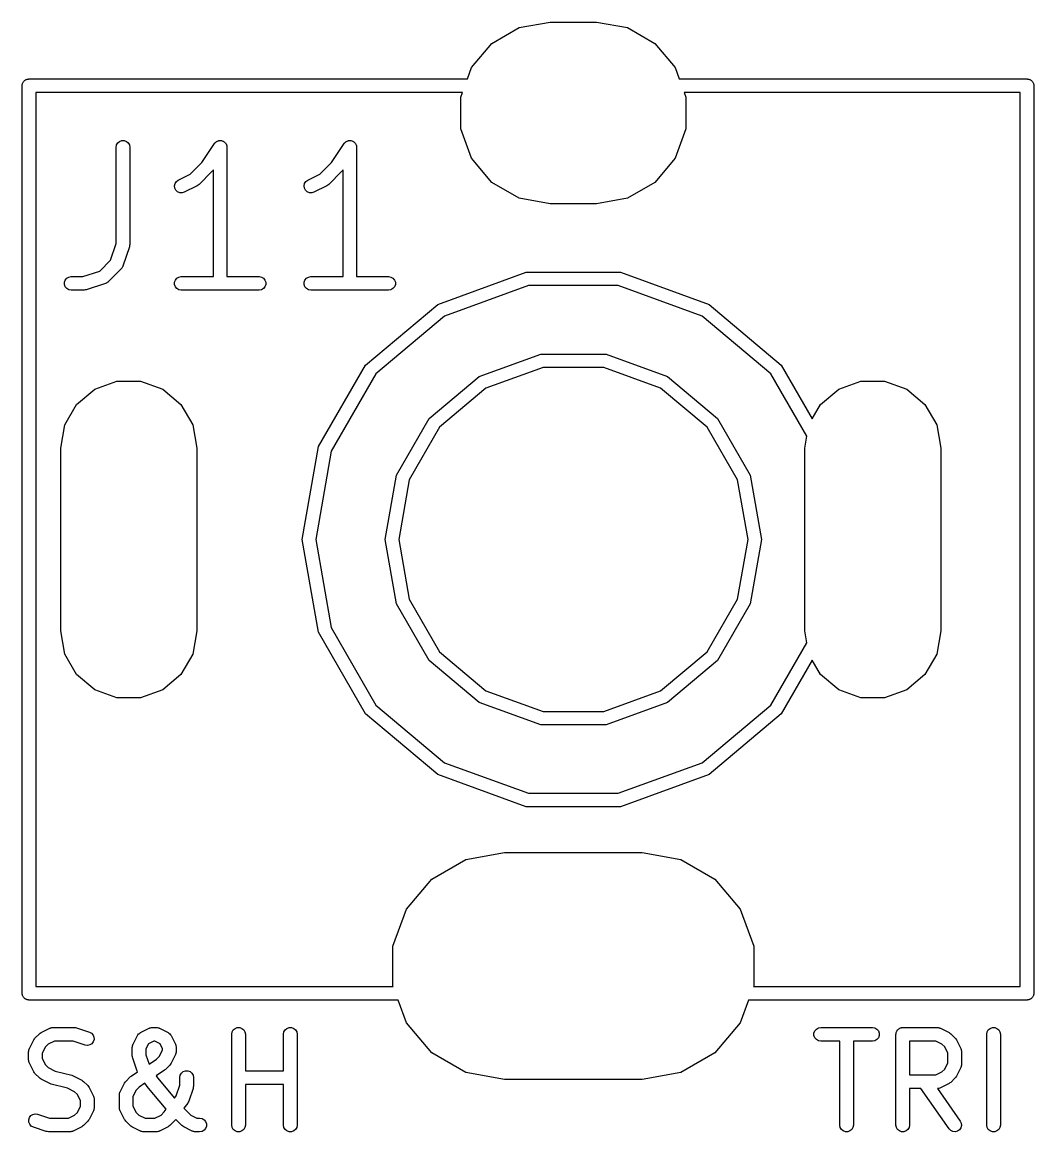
# Model space of a CAD drawing. Extents: x 59 to 126, y -132 to -24.
# Drawn here: x 110.92 to 122.08, y -130.03 to -117.8 of the extents above; entities that cross this region are included whole.
import ezdxf

# ---------------------------------------------------------------- set-up
doc = ezdxf.new("R2010")
doc.units = 0
doc.header["$MEASUREMENT"] = 0
doc.layers.add('BLACK', color=7, linetype='CONTINUOUS')

msp = doc.modelspace()

# ---------------------------------------------------------------- linework, layer by layer
at = {"layer": 'Black'}
for p, q in [((116.102, -118.034), (116.403, -117.86)), ((116.403, -117.86), (116.745, -117.8)), ((116.745, -117.8), (117.255, -117.8)), ((117.255, -117.8), (117.597, -117.86)), ((117.597, -117.86), (117.898, -118.034)), ((115.879, -118.3), (116.102, -118.034)), ((117.898, -118.034), (118.121, -118.3)), ((115.834, -118.425), (115.879, -118.3)), ((118.121, -118.3), (118.166, -118.425)), ((110.928, -118.481), (110.93, -118.474)), ((110.93, -118.474), (110.933, -118.469)), ((110.933, -118.469), (110.935, -118.462)), ((110.935, -118.462), (110.939, -118.457)), ((110.939, -118.457), (110.943, -118.452)), ((110.943, -118.452), (110.948, -118.448)), ((110.948, -118.448), (110.952, -118.443)), ((110.952, -118.443), (110.957, -118.439)), ((110.957, -118.439), (110.962, -118.435)), ((110.962, -118.435), (110.969, -118.433)), ((110.969, -118.433), (110.974, -118.43)), ((110.974, -118.43), (110.981, -118.428)), ((110.981, -118.428), (110.987, -118.426)), ((110.987, -118.426), (110.994, -118.426)), ((110.994, -118.426), (111, -118.425)), ((111, -118.425), (115.834, -118.425)), ((118.166, -118.425), (122, -118.425)), ((122, -118.425), (122.006, -118.426)), ((122.006, -118.426), (122.013, -118.426)), ((122.013, -118.426), (122.019, -118.428)), ((122.019, -118.428), (122.026, -118.43)), ((122.026, -118.43), (122.031, -118.433)), ((122.031, -118.433), (122.037, -118.435)), ((122.037, -118.435), (122.043, -118.439)), ((122.043, -118.439), (122.048, -118.443)), ((122.048, -118.443), (122.052, -118.448)), ((122.052, -118.448), (122.057, -118.452)), ((122.057, -118.452), (122.061, -118.457)), ((122.061, -118.457), (122.065, -118.462)), ((122.065, -118.462), (122.067, -118.469)), ((122.067, -118.469), (122.07, -118.474)), ((122.07, -118.474), (122.072, -118.481)), ((110.925, -118.5), (110.926, -118.494)), ((110.925, -128.5), (110.925, -118.5)), ((110.926, -118.487), (110.928, -118.481)), ((110.926, -118.494), (110.926, -118.487)), ((115.779, -118.575), (111.075, -118.575)), ((111.075, -118.575), (111.075, -128.425)), ((115.76, -118.626), (115.779, -118.575)), ((118.221, -118.575), (118.24, -118.626)), ((121.925, -118.575), (118.221, -118.575)), ((121.925, -128.425), (121.925, -118.575)), ((122.072, -118.481), (122.074, -118.487)), ((122.074, -118.487), (122.074, -118.494)), ((122.074, -118.494), (122.075, -118.5)), ((122.075, -118.5), (122.075, -128.5)), ((115.76, -118.974), (115.76, -118.626)), ((118.24, -118.626), (118.24, -118.974)), ((115.879, -119.3), (115.76, -118.974)), ((118.24, -118.974), (118.121, -119.3)), ((111.961, -119.179), (111.965, -119.153)), ((111.961, -120.238), (111.961, -119.179)), ((111.965, -119.153), (111.978, -119.13)), ((111.978, -119.13), (111.998, -119.114)), ((111.998, -119.114), (112.023, -119.105)), ((112.023, -119.105), (112.049, -119.105)), ((112.049, -119.105), (112.073, -119.114)), ((112.073, -119.114), (112.093, -119.13)), ((112.093, -119.13), (112.106, -119.153)), ((112.106, -119.153), (112.111, -119.179)), ((112.111, -119.179), (112.111, -120.25)), ((112.906, -119.345), (113.045, -119.137)), ((113.045, -119.137), (113.048, -119.134)), ((113.048, -119.134), (113.05, -119.13)), ((113.05, -119.13), (113.057, -119.125)), ((113.057, -119.125), (113.063, -119.118)), ((113.063, -119.118), (113.066, -119.116)), ((113.066, -119.116), (113.07, -119.114)), ((113.07, -119.114), (113.078, -119.111)), ((113.078, -119.111), (113.086, -119.107)), ((113.086, -119.107), (113.09, -119.106)), ((113.09, -119.106), (113.094, -119.105)), ((113.094, -119.105), (113.103, -119.105)), ((113.103, -119.105), (113.112, -119.104)), ((113.112, -119.104), (113.116, -119.105)), ((113.116, -119.105), (113.12, -119.105)), ((113.12, -119.105), (113.129, -119.108)), ((113.129, -119.108), (113.137, -119.11)), ((113.137, -119.11), (113.141, -119.112)), ((113.141, -119.112), (113.145, -119.114)), ((113.145, -119.114), (113.151, -119.119)), ((113.151, -119.119), (113.159, -119.124)), ((113.159, -119.124), (113.161, -119.128)), ((113.161, -119.128), (113.165, -119.13)), ((113.165, -119.13), (113.169, -119.138)), ((113.169, -119.138), (113.174, -119.145)), ((113.174, -119.145), (113.176, -119.149)), ((113.176, -119.149), (113.178, -119.153)), ((113.178, -119.153), (113.179, -119.162)), ((113.179, -119.162), (113.182, -119.17)), ((113.182, -119.17), (113.181, -119.174)), ((113.181, -119.174), (113.182, -119.179)), ((113.182, -119.179), (113.182, -120.604)), ((114.335, -119.345), (114.473, -119.137)), ((114.473, -119.137), (114.476, -119.134)), ((114.476, -119.134), (114.478, -119.13)), ((114.478, -119.13), (114.485, -119.125)), ((114.485, -119.125), (114.491, -119.118)), ((114.491, -119.118), (114.495, -119.116)), ((114.495, -119.116), (114.498, -119.114)), ((114.498, -119.114), (114.507, -119.111)), ((114.507, -119.111), (114.515, -119.107)), ((114.515, -119.107), (114.519, -119.106)), ((114.519, -119.106), (114.523, -119.105)), ((114.523, -119.105), (114.532, -119.105)), ((114.532, -119.105), (114.541, -119.104)), ((114.541, -119.104), (114.545, -119.105)), ((114.545, -119.105), (114.549, -119.105)), ((114.549, -119.105), (114.557, -119.108)), ((114.557, -119.108), (114.566, -119.11)), ((114.566, -119.11), (114.569, -119.112)), ((114.569, -119.112), (114.573, -119.114)), ((114.573, -119.114), (114.58, -119.119)), ((114.58, -119.119), (114.588, -119.124)), ((114.588, -119.124), (114.59, -119.128)), ((114.59, -119.128), (114.593, -119.13)), ((114.593, -119.13), (114.598, -119.138)), ((114.598, -119.138), (114.603, -119.145)), ((114.603, -119.145), (114.604, -119.149)), ((114.604, -119.149), (114.606, -119.153)), ((114.606, -119.153), (114.608, -119.162)), ((114.608, -119.162), (114.61, -119.17)), ((114.61, -119.17), (114.61, -119.174)), ((114.61, -119.174), (114.611, -119.179)), ((114.611, -119.179), (114.611, -120.604)), ((116.102, -119.566), (115.879, -119.3)), ((118.121, -119.3), (117.898, -119.566)), ((112.777, -119.474), (112.906, -119.345)), ((113.017, -119.446), (112.874, -119.589)), ((113.022, -119.44), (113.017, -119.446)), ((113.027, -119.434), (113.022, -119.44)), ((113.032, -119.426), (113.027, -119.434)), ((113.032, -120.604), (113.032, -119.426)), ((114.206, -119.474), (114.335, -119.345)), ((114.446, -119.446), (114.303, -119.589)), ((114.45, -119.44), (114.446, -119.446)), ((114.455, -119.434), (114.45, -119.44)), ((114.461, -119.426), (114.455, -119.434)), ((114.461, -120.604), (114.461, -119.426)), ((112.604, -119.603), (112.61, -119.577)), ((112.61, -119.577), (112.624, -119.556)), ((112.624, -119.556), (112.645, -119.54)), ((112.645, -119.54), (112.777, -119.474)), ((114.032, -119.603), (114.038, -119.577)), ((114.038, -119.577), (114.053, -119.556)), ((114.053, -119.556), (114.074, -119.54)), ((114.074, -119.54), (114.206, -119.474)), ((116.403, -119.74), (116.102, -119.566)), ((117.898, -119.566), (117.597, -119.74)), ((112.607, -119.629), (112.604, -119.603)), ((112.618, -119.652), (112.607, -119.629)), ((112.637, -119.67), (112.618, -119.652)), ((112.661, -119.68), (112.637, -119.67)), ((112.687, -119.682), (112.661, -119.68)), ((112.712, -119.674), (112.687, -119.682)), ((112.855, -119.603), (112.712, -119.674)), ((112.865, -119.596), (112.855, -119.603)), ((112.874, -119.589), (112.865, -119.596)), ((114.035, -119.629), (114.032, -119.603)), ((114.047, -119.652), (114.035, -119.629)), ((114.066, -119.67), (114.047, -119.652)), ((114.09, -119.68), (114.066, -119.67)), ((114.116, -119.682), (114.09, -119.68)), ((114.141, -119.674), (114.116, -119.682)), ((114.284, -119.603), (114.141, -119.674)), ((114.293, -119.596), (114.284, -119.603)), ((114.303, -119.589), (114.293, -119.596)), ((116.745, -119.8), (116.403, -119.74)), ((117.255, -119.8), (116.745, -119.8)), ((117.597, -119.74), (117.255, -119.8)), ((111.899, -120.424), (111.961, -120.238)), ((112.107, -120.274), (112.035, -120.488)), ((112.109, -120.262), (112.107, -120.274)), ((112.111, -120.25), (112.109, -120.262)), ((111.781, -120.542), (111.899, -120.424)), ((111.595, -120.604), (111.781, -120.542)), ((112.017, -120.517), (111.874, -120.66)), ((112.02, -120.514), (112.017, -120.517)), ((112.023, -120.511), (112.02, -120.514)), ((112.027, -120.503), (112.023, -120.511)), ((112.032, -120.496), (112.027, -120.503)), ((112.033, -120.492), (112.032, -120.496)), ((112.035, -120.488), (112.033, -120.492)), ((115.505, -120.91), (116.481, -120.555)), ((116.481, -120.555), (117.519, -120.555)), ((117.519, -120.555), (118.495, -120.91)), ((111.39, -120.666), (111.399, -120.641)), ((111.39, -120.692), (111.39, -120.666)), ((111.399, -120.641), (111.416, -120.621)), ((111.416, -120.621), (111.439, -120.608)), ((111.439, -120.608), (111.464, -120.604)), ((111.464, -120.604), (111.595, -120.604)), ((111.845, -120.678), (111.631, -120.75)), ((111.849, -120.676), (111.845, -120.678)), ((111.853, -120.675), (111.849, -120.676)), ((111.86, -120.67), (111.853, -120.675)), ((111.868, -120.666), (111.86, -120.67)), ((111.871, -120.663), (111.868, -120.666)), ((111.874, -120.66), (111.871, -120.663)), ((112.605, -120.666), (112.614, -120.641)), ((112.605, -120.692), (112.605, -120.666)), ((112.614, -120.641), (112.63, -120.621)), ((112.63, -120.621), (112.653, -120.608)), ((112.653, -120.608), (112.679, -120.604)), ((112.679, -120.604), (113.032, -120.604)), ((113.182, -120.604), (113.536, -120.604)), ((113.536, -120.604), (113.561, -120.608)), ((113.561, -120.608), (113.584, -120.621)), ((113.584, -120.621), (113.601, -120.641)), ((113.601, -120.641), (113.61, -120.666)), ((113.61, -120.666), (113.61, -120.692)), ((114.033, -120.666), (114.042, -120.641)), ((114.033, -120.692), (114.033, -120.666)), ((114.042, -120.641), (114.059, -120.621)), ((114.059, -120.621), (114.081, -120.608)), ((114.081, -120.608), (114.107, -120.604)), ((114.107, -120.604), (114.461, -120.604)), ((114.611, -120.604), (114.964, -120.604)), ((114.964, -120.604), (114.99, -120.608)), ((114.99, -120.608), (115.012, -120.621)), ((115.012, -120.621), (115.029, -120.641)), ((115.029, -120.641), (115.038, -120.666)), ((115.038, -120.666), (115.038, -120.692)), ((111.399, -120.716), (111.39, -120.692)), ((111.416, -120.736), (111.399, -120.716)), ((111.439, -120.749), (111.416, -120.736)), ((111.464, -120.754), (111.439, -120.749)), ((111.607, -120.754), (111.464, -120.754)), ((111.619, -120.751), (111.607, -120.754)), ((111.631, -120.75), (111.619, -120.751)), ((112.614, -120.716), (112.605, -120.692)), ((112.63, -120.736), (112.614, -120.716)), ((112.653, -120.749), (112.63, -120.736)), ((112.679, -120.754), (112.653, -120.749)), ((113.536, -120.754), (112.679, -120.754)), ((113.561, -120.749), (113.536, -120.754)), ((113.584, -120.736), (113.561, -120.749)), ((113.601, -120.716), (113.584, -120.736)), ((113.61, -120.692), (113.601, -120.716)), ((114.042, -120.716), (114.033, -120.692)), ((114.059, -120.736), (114.042, -120.716)), ((114.081, -120.749), (114.059, -120.736)), ((114.107, -120.754), (114.081, -120.749)), ((114.964, -120.754), (114.107, -120.754)), ((114.99, -120.749), (114.964, -120.754)), ((115.012, -120.736), (114.99, -120.749)), ((115.029, -120.716), (115.012, -120.736)), ((115.038, -120.692), (115.029, -120.716)), ((116.507, -120.703), (115.58, -121.04)), ((117.493, -120.703), (116.507, -120.703)), ((118.42, -121.04), (117.493, -120.703)), ((114.709, -121.578), (115.505, -120.91)), ((118.495, -120.91), (119.291, -121.578)), ((115.58, -121.04), (114.824, -121.674)), ((119.176, -121.674), (118.42, -121.04)), ((115.962, -121.703), (116.64, -121.457)), ((116.64, -121.457), (117.36, -121.457)), ((117.36, -121.457), (118.037, -121.703)), ((114.19, -122.477), (114.709, -121.578)), ((116.666, -121.604), (116.037, -121.833)), ((117.334, -121.604), (116.666, -121.604)), ((117.962, -121.833), (117.334, -121.604)), ((119.291, -121.578), (119.633, -122.171)), ((111.725, -121.844), (111.97, -121.755)), ((111.97, -121.755), (112.23, -121.755)), ((112.23, -121.755), (112.475, -121.844)), ((114.824, -121.674), (114.331, -122.528)), ((115.41, -122.166), (115.962, -121.703)), ((118.037, -121.703), (118.59, -122.166)), ((119.573, -122.362), (119.176, -121.674)), ((119.925, -121.844), (120.17, -121.755)), ((120.17, -121.755), (120.43, -121.755)), ((120.43, -121.755), (120.675, -121.844)), ((111.525, -122.011), (111.725, -121.844)), ((112.475, -121.844), (112.675, -122.011)), ((116.037, -121.833), (115.525, -122.263)), ((118.475, -122.263), (117.962, -121.833)), ((119.725, -122.011), (119.925, -121.844)), ((120.675, -121.844), (120.875, -122.011)), ((111.395, -122.237), (111.525, -122.011)), ((112.675, -122.011), (112.805, -122.237)), ((119.633, -122.171), (119.725, -122.011)), ((120.875, -122.011), (121.005, -122.237)), ((111.35, -122.493), (111.395, -122.237)), ((112.805, -122.237), (112.85, -122.493)), ((115.05, -122.79), (115.41, -122.166)), ((115.525, -122.263), (115.191, -122.842)), ((118.809, -122.842), (118.475, -122.263)), ((118.59, -122.166), (118.95, -122.79)), ((121.005, -122.237), (121.05, -122.493)), ((119.55, -122.493), (119.573, -122.362)), ((111.35, -124.507), (111.35, -122.493)), ((112.85, -122.493), (112.85, -124.507)), ((114.01, -123.5), (114.19, -122.477)), ((119.55, -124.507), (119.55, -122.493)), ((121.05, -122.493), (121.05, -124.507)), ((114.331, -122.528), (114.16, -123.5)), ((114.925, -123.5), (115.05, -122.79)), ((115.191, -122.842), (115.075, -123.5)), ((118.925, -123.5), (118.809, -122.842)), ((118.95, -122.79), (119.075, -123.5)), ((114.19, -124.523), (114.01, -123.5)), ((114.16, -123.5), (114.331, -124.471)), ((115.05, -124.21), (114.925, -123.5)), ((115.075, -123.5), (115.191, -124.158)), ((118.809, -124.158), (118.925, -123.5)), ((119.075, -123.5), (118.95, -124.21)), ((115.41, -124.834), (115.05, -124.21)), ((115.191, -124.158), (115.525, -124.737)), ((118.475, -124.737), (118.809, -124.158)), ((118.95, -124.21), (118.59, -124.834)), ((111.395, -124.763), (111.35, -124.507)), ((112.85, -124.507), (112.805, -124.763)), ((114.709, -125.422), (114.19, -124.523)), ((114.331, -124.471), (114.824, -125.326)), ((119.573, -124.638), (119.55, -124.507)), ((121.05, -124.507), (121.005, -124.763)), ((119.176, -125.326), (119.573, -124.638)), ((111.525, -124.989), (111.395, -124.763)), ((112.805, -124.763), (112.675, -124.989)), ((115.962, -125.297), (115.41, -124.834)), ((115.525, -124.737), (116.037, -125.167)), ((117.962, -125.167), (118.475, -124.737)), ((118.59, -124.834), (118.037, -125.297)), ((119.633, -124.829), (119.291, -125.422)), ((119.725, -124.989), (119.633, -124.829)), ((121.005, -124.763), (120.875, -124.989)), ((111.725, -125.156), (111.525, -124.989)), ((112.675, -124.989), (112.475, -125.156)), ((119.925, -125.156), (119.725, -124.989)), ((120.875, -124.989), (120.675, -125.156)), ((111.97, -125.245), (111.725, -125.156)), ((112.475, -125.156), (112.23, -125.245)), ((116.037, -125.167), (116.666, -125.396)), ((117.334, -125.396), (117.962, -125.167)), ((120.17, -125.245), (119.925, -125.156)), ((120.675, -125.156), (120.43, -125.245)), ((112.23, -125.245), (111.97, -125.245)), ((114.824, -125.326), (115.58, -125.96)), ((116.64, -125.543), (115.962, -125.297)), ((118.037, -125.297), (117.36, -125.543)), ((118.42, -125.96), (119.176, -125.326)), ((120.43, -125.245), (120.17, -125.245)), ((115.505, -126.09), (114.709, -125.422)), ((116.666, -125.396), (117.334, -125.396)), ((119.291, -125.422), (118.495, -126.09)), ((117.36, -125.543), (116.64, -125.543)), ((115.58, -125.96), (116.507, -126.297)), ((117.493, -126.297), (118.42, -125.96)), ((116.481, -126.445), (115.505, -126.09)), ((118.495, -126.09), (117.519, -126.445)), ((116.507, -126.297), (117.493, -126.297)), ((117.519, -126.445), (116.481, -126.445)), ((115.439, -127.242), (115.815, -127.025)), ((115.815, -127.025), (116.242, -126.95)), ((116.242, -126.95), (117.758, -126.95)), ((117.758, -126.95), (118.185, -127.025)), ((118.185, -127.025), (118.561, -127.242)), ((115.16, -127.575), (115.439, -127.242)), ((118.561, -127.242), (118.84, -127.575)), ((115.011, -127.983), (115.16, -127.575)), ((118.84, -127.575), (118.989, -127.983)), ((115.011, -128.417), (115.011, -127.983)), ((118.989, -127.983), (118.989, -128.417)), ((110.926, -128.506), (110.925, -128.5)), ((111.075, -128.425), (115.014, -128.425)), ((115.014, -128.425), (115.011, -128.417)), ((118.989, -128.417), (118.986, -128.425)), ((118.986, -128.425), (121.925, -128.425)), ((122.075, -128.5), (122.074, -128.506)), ((110.926, -128.513), (110.926, -128.506)), ((110.928, -128.519), (110.926, -128.513)), ((110.93, -128.526), (110.928, -128.519)), ((110.933, -128.531), (110.93, -128.526)), ((110.935, -128.537), (110.933, -128.531)), ((110.939, -128.543), (110.935, -128.537)), ((110.943, -128.548), (110.939, -128.543)), ((110.948, -128.552), (110.943, -128.548)), ((110.952, -128.557), (110.948, -128.552)), ((110.957, -128.561), (110.952, -128.557)), ((110.962, -128.565), (110.957, -128.561)), ((110.969, -128.567), (110.962, -128.565)), ((110.974, -128.57), (110.969, -128.567)), ((110.981, -128.572), (110.974, -128.57)), ((110.987, -128.574), (110.981, -128.572)), ((110.994, -128.574), (110.987, -128.574)), ((111, -128.575), (110.994, -128.574)), ((115.069, -128.575), (111, -128.575)), ((115.16, -128.825), (115.069, -128.575)), ((118.931, -128.575), (118.84, -128.825)), ((122, -128.575), (118.931, -128.575)), ((122.006, -128.574), (122, -128.575)), ((122.013, -128.574), (122.006, -128.574)), ((122.019, -128.572), (122.013, -128.574)), ((122.026, -128.57), (122.019, -128.572)), ((122.031, -128.567), (122.026, -128.57)), ((122.037, -128.565), (122.031, -128.567)), ((122.043, -128.561), (122.037, -128.565)), ((122.048, -128.557), (122.043, -128.561)), ((122.052, -128.552), (122.048, -128.557)), ((122.057, -128.548), (122.052, -128.552)), ((122.061, -128.543), (122.057, -128.548)), ((122.065, -128.537), (122.061, -128.543)), ((122.067, -128.531), (122.065, -128.537)), ((122.07, -128.526), (122.067, -128.531)), ((122.072, -128.519), (122.07, -128.526)), ((122.074, -128.513), (122.072, -128.519)), ((122.074, -128.506), (122.074, -128.513)), ((115.439, -129.158), (115.16, -128.825)), ((118.84, -128.825), (118.561, -129.158)), ((111.066, -128.995), (111.114, -128.947)), ((111.114, -128.947), (111.123, -128.94)), ((111.123, -128.94), (111.133, -128.933)), ((111.133, -128.933), (111.228, -128.885)), ((111.228, -128.885), (111.233, -128.884)), ((111.233, -128.884), (111.236, -128.882)), ((111.236, -128.882), (111.245, -128.88)), ((111.245, -128.88), (111.253, -128.878)), ((111.253, -128.878), (111.258, -128.878)), ((111.258, -128.878), (111.262, -128.877)), ((111.262, -128.877), (111.5, -128.877)), ((111.5, -128.877), (111.512, -128.879)), ((111.512, -128.879), (111.524, -128.881)), ((111.524, -128.881), (111.667, -128.929)), ((111.667, -128.929), (111.689, -128.941)), ((111.689, -128.941), (111.707, -128.961)), ((111.707, -128.961), (111.716, -128.985)), ((111.716, -128.985), (111.717, -129.011)), ((112.147, -129.062), (112.195, -128.966)), ((112.195, -128.966), (112.201, -128.958)), ((112.201, -128.958), (112.207, -128.948)), ((112.207, -128.948), (112.209, -128.947)), ((112.209, -128.947), (112.21, -128.946)), ((112.21, -128.946), (112.22, -128.939)), ((112.22, -128.939), (112.228, -128.933)), ((112.228, -128.933), (112.324, -128.885)), ((112.324, -128.885), (112.328, -128.884)), ((112.328, -128.884), (112.331, -128.882)), ((112.331, -128.882), (112.34, -128.88)), ((112.34, -128.88), (112.349, -128.878)), ((112.349, -128.878), (112.353, -128.878)), ((112.353, -128.878), (112.357, -128.877)), ((112.357, -128.877), (112.405, -128.877)), ((112.405, -128.877), (112.409, -128.878)), ((112.409, -128.878), (112.413, -128.878)), ((112.413, -128.878), (112.422, -128.88)), ((112.422, -128.88), (112.43, -128.882)), ((112.43, -128.882), (112.434, -128.884)), ((112.434, -128.884), (112.438, -128.885)), ((112.438, -128.885), (112.534, -128.933)), ((112.534, -128.933), (112.542, -128.939)), ((112.542, -128.939), (112.552, -128.946)), ((112.552, -128.946), (112.553, -128.947)), ((112.553, -128.947), (112.554, -128.948)), ((112.554, -128.948), (112.561, -128.958)), ((112.561, -128.958), (112.567, -128.966)), ((112.567, -128.966), (112.615, -129.062)), ((113.235, -128.952), (113.239, -128.927)), ((113.235, -129.952), (113.235, -128.952)), ((113.239, -128.927), (113.252, -128.904)), ((113.252, -128.904), (113.272, -128.887)), ((113.272, -128.887), (113.296, -128.879)), ((113.296, -128.879), (113.323, -128.879)), ((113.323, -128.879), (113.347, -128.887)), ((113.347, -128.887), (113.367, -128.904)), ((113.367, -128.904), (113.38, -128.927)), ((113.38, -128.927), (113.385, -128.952)), ((113.385, -128.952), (113.385, -129.354)), ((113.806, -128.952), (113.81, -128.927)), ((113.806, -129.354), (113.806, -128.952)), ((113.81, -128.927), (113.823, -128.904)), ((113.823, -128.904), (113.843, -128.887)), ((113.843, -128.887), (113.868, -128.879)), ((113.868, -128.879), (113.894, -128.879)), ((113.894, -128.879), (113.918, -128.887)), ((113.918, -128.887), (113.938, -128.904)), ((113.938, -128.904), (113.951, -128.927)), ((113.951, -128.927), (113.956, -128.952)), ((113.956, -128.952), (113.956, -129.952)), ((119.652, -128.939), (119.661, -128.915)), ((119.652, -128.965), (119.652, -128.939)), ((119.661, -128.99), (119.652, -128.965)), ((119.661, -128.915), (119.678, -128.895)), ((119.678, -129.01), (119.661, -128.99)), ((119.678, -128.895), (119.701, -128.882)), ((119.701, -128.882), (119.726, -128.877)), ((119.726, -128.877), (120.298, -128.877)), ((120.298, -128.877), (120.323, -128.882)), ((120.323, -128.882), (120.346, -128.895)), ((120.346, -128.895), (120.363, -128.915)), ((120.363, -128.99), (120.346, -129.01)), ((120.363, -128.915), (120.371, -128.939)), ((120.371, -128.965), (120.363, -128.99)), ((120.371, -128.939), (120.371, -128.965)), ((120.556, -128.952), (120.557, -128.946)), ((120.556, -129.952), (120.556, -128.952)), ((120.557, -128.939), (120.559, -128.933)), ((120.557, -128.946), (120.557, -128.939)), ((120.559, -128.933), (120.56, -128.927)), ((120.56, -128.927), (120.564, -128.921)), ((120.564, -128.921), (120.566, -128.915)), ((120.566, -128.915), (120.57, -128.91)), ((120.57, -128.91), (120.573, -128.904)), ((120.573, -128.904), (120.579, -128.9)), ((120.579, -128.9), (120.583, -128.895)), ((120.583, -128.895), (120.588, -128.892)), ((120.588, -128.892), (120.593, -128.887)), ((120.593, -128.887), (120.6, -128.885)), ((120.6, -128.885), (120.605, -128.882)), ((120.605, -128.882), (120.612, -128.881)), ((120.612, -128.881), (120.618, -128.879)), ((120.618, -128.879), (120.624, -128.879)), ((120.624, -128.879), (120.631, -128.877)), ((120.631, -128.877), (121.012, -128.877)), ((121.012, -128.877), (121.016, -128.878)), ((121.016, -128.878), (121.02, -128.878)), ((121.02, -128.878), (121.029, -128.88)), ((121.029, -128.88), (121.038, -128.882)), ((121.038, -128.882), (121.041, -128.884)), ((121.041, -128.884), (121.045, -128.885)), ((121.045, -128.885), (121.141, -128.933)), ((121.141, -128.933), (121.15, -128.94)), ((121.15, -128.94), (121.16, -128.947)), ((121.16, -128.947), (121.208, -128.995)), ((121.556, -128.952), (121.56, -128.927)), ((121.556, -129.952), (121.556, -128.952)), ((121.56, -128.927), (121.573, -128.904)), ((121.573, -128.904), (121.593, -128.887)), ((121.593, -128.887), (121.618, -128.879)), ((121.618, -128.879), (121.644, -128.879)), ((121.644, -128.879), (121.668, -128.887)), ((121.668, -128.887), (121.688, -128.904)), ((121.688, -128.904), (121.701, -128.927)), ((121.701, -128.927), (121.706, -128.952)), ((121.706, -128.952), (121.706, -129.952)), ((110.999, -129.126), (111.001, -129.117)), ((111.001, -129.117), (111.003, -129.113)), ((111.003, -129.113), (111.004, -129.109)), ((111.004, -129.109), (111.052, -129.014)), ((111.052, -129.014), (111.059, -129.004)), ((111.059, -129.004), (111.066, -128.995)), ((111.181, -129.092), (111.146, -129.161)), ((111.211, -129.062), (111.181, -129.092)), ((111.28, -129.027), (111.211, -129.062)), ((111.488, -129.027), (111.28, -129.027)), ((111.619, -129.071), (111.488, -129.027)), ((111.645, -129.075), (111.619, -129.071)), ((111.67, -129.07), (111.645, -129.075)), ((111.693, -129.056), (111.67, -129.07)), ((111.709, -129.036), (111.693, -129.056)), ((111.717, -129.011), (111.709, -129.036)), ((112.139, -129.095), (112.14, -129.091)), ((112.139, -129.19), (112.139, -129.095)), ((112.14, -129.087), (112.142, -129.078)), ((112.14, -129.091), (112.14, -129.087)), ((112.142, -129.078), (112.144, -129.07)), ((112.144, -129.07), (112.146, -129.066)), ((112.146, -129.066), (112.147, -129.062)), ((112.318, -129.056), (112.289, -129.113)), ((112.289, -129.113), (112.289, -129.178)), ((112.375, -129.027), (112.318, -129.056)), ((112.387, -129.027), (112.375, -129.027)), ((112.444, -129.056), (112.387, -129.027)), ((112.473, -129.113), (112.444, -129.056)), ((112.473, -129.125), (112.473, -129.113)), ((112.615, -129.062), (112.616, -129.066)), ((112.616, -129.066), (112.618, -129.07)), ((112.618, -129.07), (112.62, -129.078)), ((112.62, -129.078), (112.622, -129.087)), ((112.622, -129.087), (112.622, -129.091)), ((112.622, -129.091), (112.623, -129.095)), ((112.623, -129.095), (112.623, -129.143)), ((119.701, -129.023), (119.678, -129.01)), ((119.726, -129.027), (119.701, -129.023)), ((119.937, -129.027), (119.726, -129.027)), ((119.937, -129.952), (119.937, -129.027)), ((120.298, -129.027), (120.087, -129.027)), ((120.087, -129.027), (120.087, -129.952)), ((120.323, -129.023), (120.298, -129.027)), ((120.346, -129.01), (120.323, -129.023)), ((120.706, -129.027), (120.706, -129.401)), ((120.994, -129.027), (120.706, -129.027)), ((121.063, -129.062), (120.994, -129.027)), ((121.093, -129.092), (121.063, -129.062)), ((121.127, -129.161), (121.093, -129.092)), ((121.208, -128.995), (121.215, -129.004)), ((121.215, -129.004), (121.222, -129.014)), ((121.222, -129.014), (121.269, -129.109)), ((121.269, -129.109), (121.271, -129.113)), ((121.271, -129.113), (121.273, -129.117)), ((121.273, -129.117), (121.274, -129.126)), ((110.996, -129.143), (110.997, -129.139)), ((110.996, -129.238), (110.996, -129.143)), ((110.997, -129.242), (110.996, -129.238)), ((110.997, -129.134), (110.999, -129.126)), ((110.997, -129.139), (110.997, -129.134)), ((111.146, -129.161), (111.146, -129.22)), ((111.146, -129.22), (111.181, -129.289)), ((112.141, -129.202), (112.139, -129.19)), ((112.143, -129.214), (112.141, -129.202)), ((112.191, -129.357), (112.143, -129.214)), ((112.289, -129.178), (112.324, -129.281)), ((112.324, -129.281), (112.405, -129.227)), ((112.405, -129.227), (112.438, -129.194)), ((112.438, -129.194), (112.473, -129.125)), ((112.615, -129.176), (112.567, -129.272)), ((112.616, -129.172), (112.615, -129.176)), ((112.618, -129.169), (112.616, -129.172)), ((112.62, -129.16), (112.618, -129.169)), ((112.622, -129.151), (112.62, -129.16)), ((112.623, -129.143), (112.622, -129.147)), ((112.622, -129.147), (112.622, -129.151)), ((115.815, -129.375), (115.439, -129.158)), ((118.561, -129.158), (118.185, -129.375)), ((121.127, -129.268), (121.127, -129.161)), ((121.274, -129.126), (121.277, -129.134)), ((121.277, -129.134), (121.277, -129.139)), ((121.277, -129.139), (121.277, -129.143)), ((121.277, -129.143), (121.277, -129.286)), ((110.997, -129.247), (110.997, -129.242)), ((110.999, -129.255), (110.997, -129.247)), ((111.001, -129.264), (110.999, -129.255)), ((111.003, -129.267), (111.001, -129.264)), ((111.004, -129.272), (111.003, -129.267)), ((111.052, -129.367), (111.004, -129.272)), ((111.181, -129.289), (111.211, -129.319)), ((111.211, -129.319), (111.288, -129.358)), ((111.288, -129.358), (111.471, -129.403)), ((112.195, -129.366), (112.191, -129.357)), ((112.494, -129.348), (112.403, -129.409)), ((112.499, -129.343), (112.494, -129.348)), ((112.505, -129.339), (112.499, -129.343)), ((112.553, -129.291), (112.505, -129.339)), ((112.56, -129.281), (112.553, -129.291)), ((112.567, -129.272), (112.56, -129.281)), ((112.701, -129.364), (112.725, -129.355)), ((112.725, -129.355), (112.751, -129.355)), ((112.751, -129.355), (112.776, -129.364)), ((113.385, -129.354), (113.806, -129.354)), ((121.063, -129.367), (121.093, -129.337)), ((121.093, -129.337), (121.127, -129.268)), ((121.269, -129.319), (121.222, -129.414)), ((121.271, -129.315), (121.269, -129.319)), ((121.273, -129.311), (121.271, -129.315)), ((121.274, -129.303), (121.273, -129.311)), ((121.277, -129.294), (121.274, -129.303)), ((121.277, -129.286), (121.277, -129.29)), ((121.277, -129.29), (121.277, -129.294)), ((111.059, -129.377), (111.052, -129.367)), ((111.066, -129.386), (111.059, -129.377)), ((111.114, -129.434), (111.066, -129.386)), ((111.123, -129.441), (111.114, -129.434)), ((111.133, -129.448), (111.123, -129.441)), ((111.228, -129.496), (111.133, -129.448)), ((111.471, -129.403), (111.478, -129.407)), ((111.478, -129.407), (111.486, -129.409)), ((111.486, -129.409), (111.581, -129.457)), ((111.581, -129.457), (111.591, -129.464)), ((111.591, -129.464), (111.601, -129.471)), ((111.601, -129.471), (111.648, -129.518)), ((112.052, -129.49), (112.059, -129.481)), ((112.059, -129.481), (112.066, -129.471)), ((112.066, -129.471), (112.114, -129.423)), ((112.114, -129.423), (112.12, -129.419)), ((112.12, -129.419), (112.125, -129.414)), ((112.125, -129.414), (112.196, -129.367)), ((112.196, -129.367), (112.195, -129.366)), ((112.403, -129.409), (112.417, -129.431)), ((112.417, -129.431), (112.605, -129.656)), ((112.663, -129.429), (112.668, -129.403)), ((112.663, -129.512), (112.663, -129.429)), ((112.668, -129.403), (112.681, -129.38)), ((112.681, -129.38), (112.701, -129.364)), ((112.776, -129.364), (112.796, -129.38)), ((112.796, -129.38), (112.809, -129.403)), ((112.809, -129.403), (112.813, -129.429)), ((112.813, -129.429), (112.813, -129.524)), ((116.242, -129.45), (115.815, -129.375)), ((117.758, -129.45), (116.242, -129.45)), ((118.185, -129.375), (117.758, -129.45)), ((120.706, -129.401), (120.994, -129.401)), ((120.994, -129.401), (121.063, -129.367)), ((121.16, -129.482), (121.15, -129.488)), ((121.208, -129.434), (121.16, -129.482)), ((121.215, -129.424), (121.208, -129.434)), ((121.222, -129.414), (121.215, -129.424)), ((111.236, -129.498), (111.228, -129.496)), ((111.244, -129.501), (111.236, -129.498)), ((111.426, -129.547), (111.244, -129.501)), ((111.503, -129.585), (111.426, -129.547)), ((111.534, -129.616), (111.503, -129.585)), ((111.648, -129.518), (111.655, -129.528)), ((111.655, -129.528), (111.662, -129.538)), ((111.662, -129.538), (111.71, -129.633)), ((111.997, -129.61), (111.999, -129.602)), ((111.999, -129.602), (112.001, -129.593)), ((112.001, -129.593), (112.003, -129.59)), ((112.003, -129.59), (112.004, -129.586)), ((112.004, -129.586), (112.052, -129.49)), ((112.181, -129.568), (112.146, -129.637)), ((112.214, -129.534), (112.181, -129.568)), ((112.278, -129.492), (112.214, -129.534)), ((112.295, -129.518), (112.278, -129.492)), ((112.298, -129.521), (112.295, -129.518)), ((112.3, -129.524), (112.298, -129.521)), ((112.512, -129.779), (112.3, -129.524)), ((112.623, -129.631), (112.663, -129.512)), ((112.809, -129.548), (112.762, -129.69)), ((112.811, -129.536), (112.809, -129.548)), ((112.813, -129.524), (112.811, -129.536)), ((113.806, -129.504), (113.385, -129.504)), ((113.385, -129.504), (113.385, -129.952)), ((113.806, -129.952), (113.806, -129.504)), ((120.83, -129.551), (120.706, -129.551)), ((120.706, -129.551), (120.706, -129.952)), ((121.141, -129.995), (120.83, -129.551)), ((121.016, -129.55), (121.013, -129.551)), ((121.013, -129.551), (121.264, -129.909)), ((121.02, -129.551), (121.016, -129.55)), ((121.029, -129.548), (121.02, -129.551)), ((121.038, -129.547), (121.029, -129.548)), ((121.041, -129.545), (121.038, -129.547)), ((121.045, -129.543), (121.041, -129.545)), ((121.141, -129.496), (121.045, -129.543)), ((121.15, -129.488), (121.141, -129.496)), ((111.568, -129.684), (111.534, -129.616)), ((111.568, -129.744), (111.568, -129.684)), ((111.71, -129.633), (111.711, -129.637)), ((111.711, -129.637), (111.713, -129.641)), ((111.713, -129.641), (111.715, -129.65)), ((111.715, -129.65), (111.717, -129.658)), ((111.717, -129.658), (111.717, -129.662)), ((111.717, -129.662), (111.718, -129.667)), ((111.718, -129.667), (111.718, -129.762)), ((111.996, -129.619), (111.997, -129.615)), ((111.996, -129.762), (111.996, -129.619)), ((111.997, -129.615), (111.997, -129.61)), ((112.146, -129.637), (112.146, -129.744)), ((112.605, -129.656), (112.623, -129.631)), ((112.75, -129.712), (112.708, -129.768)), ((112.756, -129.701), (112.75, -129.712)), ((112.762, -129.69), (112.756, -129.701)), ((111.005, -129.869), (111.022, -129.849)), ((111.022, -129.849), (111.044, -129.835)), ((111.044, -129.835), (111.069, -129.83)), ((111.069, -129.83), (111.095, -129.834)), ((111.095, -129.834), (111.226, -129.877)), ((111.435, -129.877), (111.503, -129.843)), ((111.503, -129.843), (111.534, -129.813)), ((111.534, -129.813), (111.568, -129.744)), ((111.71, -129.795), (111.662, -129.891)), ((111.711, -129.791), (111.71, -129.795)), ((111.713, -129.788), (111.711, -129.791)), ((111.715, -129.779), (111.713, -129.788)), ((111.717, -129.77), (111.715, -129.779)), ((111.718, -129.762), (111.717, -129.766)), ((111.717, -129.766), (111.717, -129.77)), ((111.997, -129.766), (111.996, -129.762)), ((111.997, -129.77), (111.997, -129.766)), ((111.999, -129.779), (111.997, -129.77)), ((112.001, -129.788), (111.999, -129.779)), ((112.003, -129.791), (112.001, -129.788)), ((112.004, -129.795), (112.003, -129.791)), ((112.052, -129.891), (112.004, -129.795)), ((112.146, -129.744), (112.181, -129.813)), ((112.181, -129.813), (112.211, -129.843)), ((112.211, -129.843), (112.28, -129.877)), ((112.387, -129.877), (112.456, -129.843)), ((112.456, -129.843), (112.491, -129.808)), ((112.491, -129.808), (112.512, -129.779)), ((112.708, -129.768), (112.783, -129.843)), ((112.783, -129.843), (112.851, -129.877)), ((110.997, -129.894), (111.005, -129.869)), ((110.998, -129.92), (110.997, -129.894)), ((111.008, -129.944), (110.998, -129.92)), ((111.025, -129.964), (111.008, -129.944)), ((111.048, -129.976), (111.025, -129.964)), ((111.226, -129.877), (111.435, -129.877)), ((111.581, -129.972), (111.486, -130.019)), ((111.591, -129.965), (111.581, -129.972)), ((111.601, -129.958), (111.591, -129.965)), ((111.648, -129.91), (111.601, -129.958)), ((111.655, -129.9), (111.648, -129.91)), ((111.662, -129.891), (111.655, -129.9)), ((112.059, -129.9), (112.052, -129.891)), ((112.066, -129.91), (112.059, -129.9)), ((112.114, -129.958), (112.066, -129.91)), ((112.123, -129.965), (112.114, -129.958)), ((112.133, -129.972), (112.123, -129.965)), ((112.228, -130.019), (112.133, -129.972)), ((112.28, -129.877), (112.387, -129.877)), ((112.534, -129.972), (112.438, -130.019)), ((112.543, -129.965), (112.534, -129.972)), ((112.553, -129.958), (112.543, -129.965)), ((112.601, -129.91), (112.553, -129.958)), ((112.604, -129.906), (112.601, -129.91)), ((112.608, -129.902), (112.604, -129.906)), ((112.617, -129.89), (112.608, -129.902)), ((112.685, -129.958), (112.617, -129.89)), ((112.695, -129.965), (112.685, -129.958)), ((112.705, -129.972), (112.695, -129.965)), ((112.8, -130.019), (112.705, -129.972)), ((112.851, -129.877), (112.881, -129.877)), ((112.881, -129.877), (112.907, -129.882)), ((112.907, -129.882), (112.929, -129.895)), ((112.929, -129.895), (112.946, -129.915)), ((112.946, -129.915), (112.955, -129.939)), ((112.955, -129.965), (112.946, -129.99)), ((112.955, -129.939), (112.955, -129.965)), ((113.239, -129.978), (113.235, -129.952)), ((113.385, -129.952), (113.38, -129.978)), ((113.81, -129.978), (113.806, -129.952)), ((113.956, -129.952), (113.951, -129.978)), ((119.941, -129.978), (119.937, -129.952)), ((120.087, -129.952), (120.082, -129.978)), ((120.56, -129.978), (120.556, -129.952)), ((120.706, -129.952), (120.701, -129.978)), ((121.264, -129.909), (121.275, -129.933)), ((121.277, -129.959), (121.27, -129.984)), ((121.275, -129.933), (121.277, -129.959)), ((121.56, -129.978), (121.556, -129.952)), ((121.706, -129.952), (121.701, -129.978)), ((111.191, -130.024), (111.048, -129.976)), ((111.202, -130.025), (111.191, -130.024)), ((111.214, -130.027), (111.202, -130.025)), ((111.452, -130.027), (111.214, -130.027)), ((111.457, -130.027), (111.452, -130.027)), ((111.461, -130.027), (111.457, -130.027)), ((111.469, -130.024), (111.461, -130.027)), ((111.478, -130.023), (111.469, -130.024)), ((111.482, -130.021), (111.478, -130.023)), ((111.486, -130.019), (111.482, -130.021)), ((112.233, -130.021), (112.228, -130.019)), ((112.236, -130.023), (112.233, -130.021)), ((112.245, -130.024), (112.236, -130.023)), ((112.253, -130.027), (112.245, -130.024)), ((112.258, -130.027), (112.253, -130.027)), ((112.262, -130.027), (112.258, -130.027)), ((112.405, -130.027), (112.262, -130.027)), ((112.409, -130.027), (112.405, -130.027)), ((112.413, -130.027), (112.409, -130.027)), ((112.422, -130.024), (112.413, -130.027)), ((112.43, -130.023), (112.422, -130.024)), ((112.434, -130.021), (112.43, -130.023)), ((112.438, -130.019), (112.434, -130.021)), ((112.804, -130.021), (112.8, -130.019)), ((112.808, -130.023), (112.804, -130.021)), ((112.816, -130.024), (112.808, -130.023)), ((112.825, -130.027), (112.816, -130.024)), ((112.829, -130.027), (112.825, -130.027)), ((112.833, -130.027), (112.829, -130.027)), ((112.881, -130.027), (112.833, -130.027)), ((112.907, -130.023), (112.881, -130.027)), ((112.929, -130.01), (112.907, -130.023)), ((112.946, -129.99), (112.929, -130.01)), ((113.252, -130.001), (113.239, -129.978)), ((113.272, -130.017), (113.252, -130.001)), ((113.296, -130.026), (113.272, -130.017)), ((113.323, -130.026), (113.296, -130.026)), ((113.347, -130.017), (113.323, -130.026)), ((113.367, -130.001), (113.347, -130.017)), ((113.38, -129.978), (113.367, -130.001)), ((113.823, -130.001), (113.81, -129.978)), ((113.843, -130.017), (113.823, -130.001)), ((113.868, -130.026), (113.843, -130.017)), ((113.894, -130.026), (113.868, -130.026)), ((113.918, -130.017), (113.894, -130.026)), ((113.938, -130.001), (113.918, -130.017)), ((113.951, -129.978), (113.938, -130.001)), ((119.954, -130.001), (119.941, -129.978)), ((119.974, -130.017), (119.954, -130.001)), ((119.999, -130.026), (119.974, -130.017)), ((120.025, -130.026), (119.999, -130.026)), ((120.049, -130.017), (120.025, -130.026)), ((120.069, -130.001), (120.049, -130.017)), ((120.082, -129.978), (120.069, -130.001)), ((120.573, -130.001), (120.56, -129.978)), ((120.593, -130.017), (120.573, -130.001)), ((120.618, -130.026), (120.593, -130.017)), ((120.644, -130.026), (120.618, -130.026)), ((120.668, -130.017), (120.644, -130.026)), ((120.688, -130.001), (120.668, -130.017)), ((120.701, -129.978), (120.688, -130.001)), ((121.159, -130.014), (121.141, -129.995)), ((121.183, -130.025), (121.159, -130.014)), ((121.209, -130.027), (121.183, -130.025)), ((121.234, -130.02), (121.209, -130.027)), ((121.255, -130.005), (121.234, -130.02)), ((121.27, -129.984), (121.255, -130.005)), ((121.573, -130.001), (121.56, -129.978)), ((121.593, -130.017), (121.573, -130.001)), ((121.618, -130.026), (121.593, -130.017)), ((121.644, -130.026), (121.618, -130.026)), ((121.668, -130.017), (121.644, -130.026)), ((121.688, -130.001), (121.668, -130.017)), ((121.701, -129.978), (121.688, -130.001))]:
    msp.add_line(p, q, dxfattribs=at)

doc.saveas('drawing.dxf')
